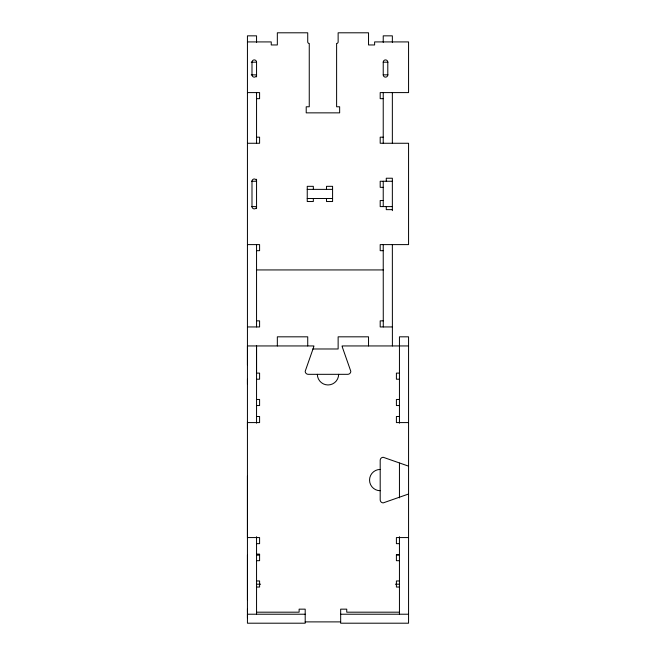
<?xml version="1.0" encoding="UTF-8"?>
<svg xmlns="http://www.w3.org/2000/svg" width="656" height="656" viewBox="0 0 656 656"><rect width="100%" height="100%" fill="white"/><g stroke="black" fill="none" stroke-linecap="round" stroke-linejoin="round"><path stroke-width="0.98" d="M247.435 613.721L247.435 623.2L305.196 623.2L305.196 609.153L299.12 609.153L299.12 612.187L256.553 612.187M247.435 612.409L247.435 608.793M247.435 599.855L247.435 555.058M247.435 421.947L247.435 537.567L259.596 537.567L259.596 543.652L256.553 543.652M247.435 384.268L247.435 379.201M247.435 364.941L247.435 345.942L313.888 345.942A3.042 3.042 0 0 1 313.765 346.811L305.196 371.28A3.042 3.042 0 0 0 308.238 374.322L347.762 374.322A3.042 3.042 0 0 0 350.804 371.28L342.235 346.811A3.042 3.042 0 0 1 342.112 345.942L408.565 345.942M247.435 41.918L271.248 41.918L271.248 44.961L277.332 44.961L277.332 32.8L307.73 32.8L307.73 41.918A1.517 1.517 0 0 0 309.255 43.444L309.255 106.78L306.213 106.78L306.213 112.857L339.652 112.857L339.652 106.78L336.61 106.78L336.61 43.444A1.517 1.517 0 0 0 338.135 41.918L338.135 32.8L368.533 32.8L368.533 44.961L374.617 44.961L374.617 41.918L408.565 41.918L408.565 92.594L380.193 92.594L380.193 98.671L383.227 98.671M251.232 62.189L256.553 62.189L256.553 76.883M383.227 62.189A2.28 2.28 0 0 1 385.515 59.909A2.28 2.28 0 0 1 387.794 62.189L387.794 74.858A2.28 2.28 0 0 1 385.515 77.137A2.28 2.28 0 0 1 383.227 74.858L383.227 62.189L387.983 62.189M251.232 74.858L256.553 74.858A2.28 2.28 0 0 1 254.274 77.137A2.28 2.28 0 0 1 251.994 74.858L251.994 62.189A2.28 2.28 0 0 1 254.274 59.909A2.28 2.28 0 0 1 256.553 62.189M383.227 74.858L387.983 74.858M247.435 92.594L259.596 92.594L259.596 98.671L256.553 98.671M256.553 137.178L259.596 137.178L259.596 143.262L247.435 143.262M383.227 137.178L380.193 137.178L380.193 143.262L408.565 143.262L408.565 244.606L380.193 244.606L380.193 250.682L383.227 250.682M251.486 181.261L256.553 181.261A2.28 2.28 0 0 0 254.274 178.981A2.28 2.28 0 0 0 251.994 181.261L251.994 206.599A2.28 2.28 0 0 0 254.274 208.879A2.28 2.28 0 0 0 256.553 206.599L251.486 206.599M392.354 181.261L380.193 181.261L380.193 187.345L383.227 187.345M307.221 189.371L332.559 189.371M307.221 198.489L332.559 198.489M383.227 200.523L380.193 200.523L380.193 206.599L392.354 206.599M392.354 209.641L386.269 209.641L386.269 206.599M247.435 244.606L259.596 244.606L259.596 250.682L256.553 250.682M256.553 269.936L383.276 269.936M256.553 320.858L259.596 320.858L259.596 326.942L247.435 326.942M383.227 320.858L380.193 320.858L380.193 326.942L392.395 326.942M312.797 348.984L338.135 348.984L338.135 336.823L368.533 336.823L368.533 345.942M399.447 373.116L396.404 373.116L396.404 379.201L399.447 379.201M256.553 379.201L259.596 379.201L259.596 373.116L256.553 373.116L256.553 345.942L256.553 423.186M256.553 399.463L259.596 399.463L259.596 405.547L256.553 405.547M399.447 399.463L396.404 399.463L396.404 405.547L399.447 405.547M256.553 416.511L259.596 416.511L259.596 422.587L247.435 422.587M399.447 416.511L396.404 416.511L396.404 422.587L408.565 422.587M408.565 537.567L396.404 537.567L396.404 543.652L399.447 543.652M256.553 554.107L259.596 554.107L259.596 560.691L256.553 560.691M256.553 554.615L259.596 554.615M399.447 554.615L396.404 554.615L396.404 560.691L399.447 560.691M256.553 555.058L259.596 555.058M396.404 555.058L399.447 555.058M256.553 580.962L259.596 580.962L259.596 587.038L256.553 587.038M399.447 580.962L396.404 580.962L396.404 587.038L399.447 587.038M256.553 584.201L260.612 584.201M395.388 584.201L399.447 584.201M399.447 612.187L346.745 612.187L346.745 609.153L340.669 609.153L340.669 623.2L408.565 623.2L408.565 336.823L399.447 336.823L399.447 423.186M247.435 614.221L305.196 614.221M340.669 614.221L408.565 614.221M305.196 621.888L340.669 621.888M399.447 463.07L399.447 497.896M399.447 536.706L399.447 614.221M392.354 42.361L392.354 35.842L383.227 35.842L383.227 42.361M392.354 92.594L392.354 143.262M392.354 210.65L392.354 178.227L386.269 178.227L386.269 181.261M392.354 244.606L392.395 345.942M383.227 92.594L383.227 143.262M383.227 181.261L383.227 206.599M383.227 244.606L383.276 326.942M326.499 189.371L326.499 186.329L332.584 186.329L332.584 201.531L326.499 201.531L326.499 198.489M313.33 189.371L313.33 186.329L307.246 186.329L307.246 201.531L313.33 201.531L313.33 198.489M307.73 345.942L307.73 336.823L277.332 336.823L277.332 345.942M256.553 42.361L256.553 35.842L247.435 35.842L247.435 428.671M256.553 92.594L256.553 143.262M256.553 179.236L256.553 208.624M256.553 244.606L256.553 326.942M256.553 536.706L256.553 614.221M247.435 476.117L247.435 617.772M408.565 494.189A3.042 3.042 0 0 0 407.696 494.321L383.227 502.881A3.042 3.042 0 0 1 380.193 499.839L380.193 460.315A3.042 3.042 0 0 1 383.227 457.281L407.696 465.842A3.042 3.042 0 0 0 408.565 465.965M380.193 490.721A10.644 10.644 0 0 1 369.549 480.077A10.644 10.644 0 0 1 380.193 469.442M338.644 374.322A10.644 10.644 0 0 1 328 384.957A10.644 10.644 0 0 1 317.356 374.322"/></g></svg>
